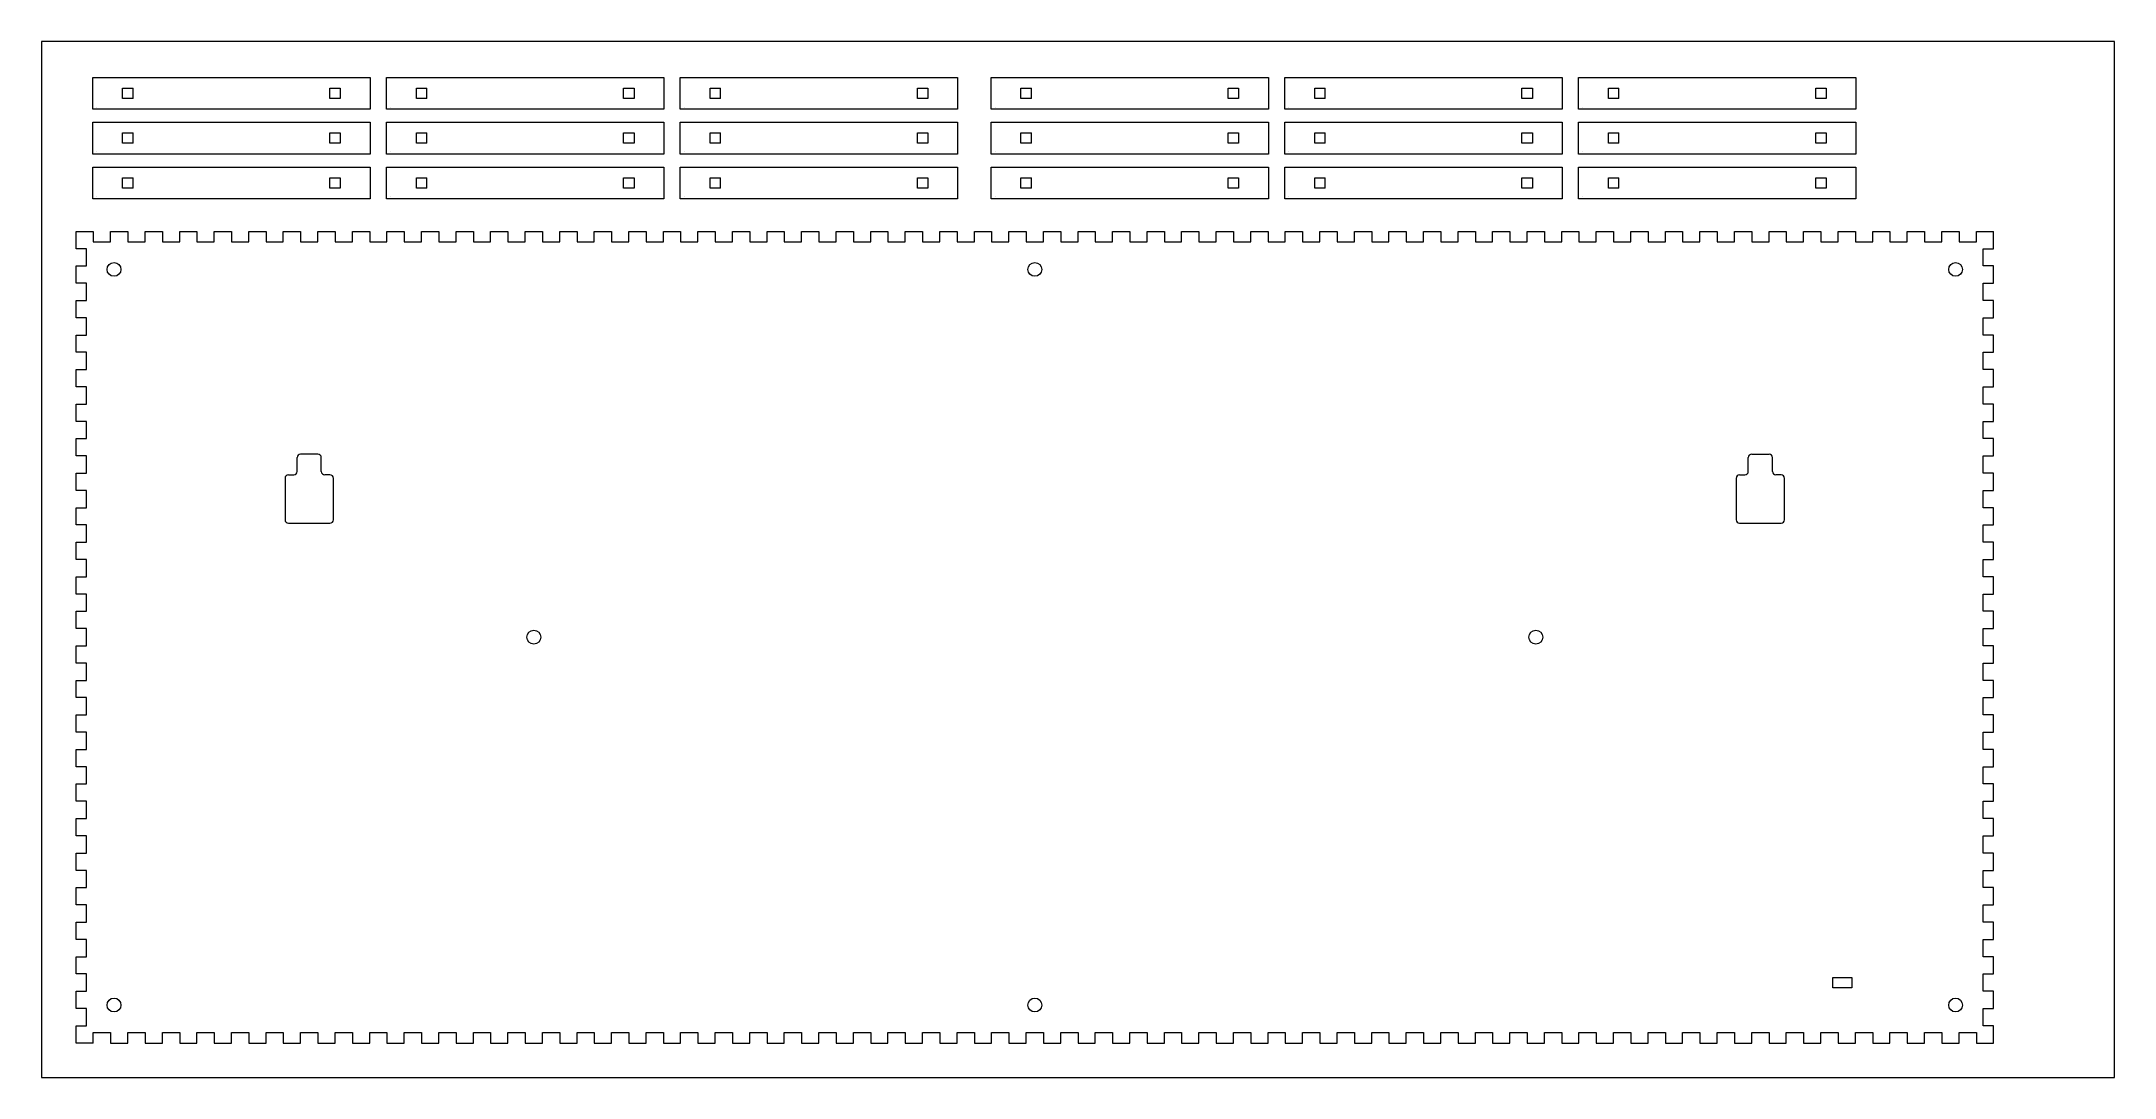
# Model space of a CAD drawing. Header units: millimetres. Extents: x 0 to 600, y 0 to 300.
import ezdxf

# ---------------------------------------------------------------- set-up
doc = ezdxf.new("R2010")
doc.units = ezdxf.units.MM
doc.layers.get('0').update_dxf_attribs({"linetype": 'CONTINUOUS', "lineweight": 0})

msp = doc.modelspace()

# ---------------------------------------------------------------- linework, layer by layer
for p, q in [((600, 300), (0, 300)), ((0, 300), (0, 0)), ((600, 0), (600, 300)), ((14.9, 280.4), (14.9, 289.6)), ((14.9, 289.6), (95.1, 289.6)), ((95.1, 289.6), (95.1, 280.4)), ((99.9, 280.4), (99.9, 289.6)), ((99.9, 289.6), (180.1, 289.6)), ((180.1, 289.6), (180.1, 280.4)), ((184.9, 280.4), (184.9, 289.6)), ((184.9, 289.6), (265.1, 289.6)), ((265.1, 289.6), (265.1, 280.4)), ((274.9, 280.4), (274.9, 289.6)), ((274.9, 289.6), (355.1, 289.6)), ((355.1, 289.6), (355.1, 280.4)), ((359.9, 280.4), (359.9, 289.6)), ((359.9, 289.6), (440.1, 289.6)), ((440.1, 289.6), (440.1, 280.4)), ((444.9, 280.4), (444.9, 289.6)), ((444.9, 289.6), (525.1, 289.6)), ((525.1, 289.6), (525.1, 280.4)), ((23.5, 283.5), (23.5, 286.5)), ((23.5, 286.5), (26.5, 286.5)), ((26.5, 283.5), (23.5, 283.5)), ((26.5, 283.5), (26.5, 286.5)), ((83.5, 286.5), (86.5, 286.5)), ((83.5, 283.5), (83.5, 286.5)), ((86.5, 283.5), (83.5, 283.5)), ((86.5, 286.5), (86.5, 283.5)), ((108.5, 283.5), (108.5, 286.5)), ((108.5, 286.5), (111.5, 286.5)), ((111.5, 283.5), (108.5, 283.5)), ((111.5, 283.5), (111.5, 286.5)), ((168.5, 286.5), (171.5, 286.5)), ((168.5, 283.5), (168.5, 286.5)), ((171.5, 283.5), (168.5, 283.5)), ((171.5, 286.5), (171.5, 283.5)), ((193.5, 283.5), (193.5, 286.5)), ((193.5, 286.5), (196.5, 286.5)), ((196.5, 283.5), (193.5, 283.5)), ((196.5, 283.5), (196.5, 286.5)), ((253.5, 286.5), (256.5, 286.5)), ((253.5, 283.5), (253.5, 286.5)), ((256.5, 283.5), (253.5, 283.5)), ((256.5, 286.5), (256.5, 283.5)), ((283.5, 283.5), (283.5, 286.5)), ((283.5, 286.5), (286.5, 286.5)), ((286.5, 283.5), (283.5, 283.5)), ((286.5, 283.5), (286.5, 286.5)), ((343.5, 286.5), (346.5, 286.5)), ((343.5, 283.5), (343.5, 286.5)), ((346.5, 283.5), (343.5, 283.5)), ((346.5, 286.5), (346.5, 283.5)), ((368.5, 283.5), (368.5, 286.5)), ((368.5, 286.5), (371.5, 286.5)), ((371.5, 283.5), (368.5, 283.5)), ((371.5, 283.5), (371.5, 286.5)), ((428.5, 286.5), (431.5, 286.5)), ((428.5, 283.5), (428.5, 286.5)), ((431.5, 283.5), (428.5, 283.5)), ((431.5, 286.5), (431.5, 283.5)), ((453.5, 283.5), (453.5, 286.5)), ((453.5, 286.5), (456.5, 286.5)), ((456.5, 283.5), (453.5, 283.5)), ((456.5, 283.5), (456.5, 286.5)), ((513.5, 286.5), (516.5, 286.5)), ((513.5, 283.5), (513.5, 286.5)), ((516.5, 283.5), (513.5, 283.5)), ((516.5, 286.5), (516.5, 283.5)), ((95.1, 280.4), (14.9, 280.4)), ((14.9, 267.4), (14.9, 276.6)), ((14.9, 276.6), (95.1, 276.6)), ((15, 281), (15, 281)), ((16, 281), (16, 281)), ((95.1, 276.6), (95.1, 267.4)), ((180.1, 280.4), (99.9, 280.4)), ((99.9, 267.4), (99.9, 276.6)), ((99.9, 276.6), (180.1, 276.6)), ((100, 281), (100, 281)), ((101, 281), (101, 281)), ((180.1, 276.6), (180.1, 267.4)), ((265.1, 280.4), (184.9, 280.4)), ((184.9, 267.4), (184.9, 276.6)), ((184.9, 276.6), (265.1, 276.6)), ((185, 281), (185, 281)), ((186, 281), (186, 281)), ((265.1, 276.6), (265.1, 267.4)), ((355.1, 280.4), (274.9, 280.4)), ((274.9, 267.4), (274.9, 276.6)), ((274.9, 276.6), (355.1, 276.6)), ((275, 281), (275, 281)), ((276, 281), (276, 281)), ((355.1, 276.6), (355.1, 267.4)), ((440.1, 280.4), (359.9, 280.4)), ((359.9, 267.4), (359.9, 276.6)), ((359.9, 276.6), (440.1, 276.6)), ((360, 281), (360, 281)), ((361, 281), (361, 281)), ((440.1, 276.6), (440.1, 267.4)), ((525.1, 280.4), (444.9, 280.4)), ((444.9, 267.4), (444.9, 276.6)), ((444.9, 276.6), (525.1, 276.6)), ((445, 281), (445, 281)), ((446, 281), (446, 281)), ((525.1, 276.6), (525.1, 267.4)), ((23.5, 270.5), (23.5, 273.5)), ((23.5, 273.5), (26.5, 273.5)), ((26.5, 270.5), (23.5, 270.5)), ((26.5, 270.5), (26.5, 273.5)), ((83.5, 273.5), (86.5, 273.5)), ((83.5, 270.5), (83.5, 273.5)), ((86.5, 270.5), (83.5, 270.5)), ((86.5, 273.5), (86.5, 270.5)), ((108.5, 270.5), (108.5, 273.5)), ((108.5, 273.5), (111.5, 273.5)), ((111.5, 270.5), (108.5, 270.5)), ((111.5, 270.5), (111.5, 273.5)), ((168.5, 273.5), (171.5, 273.5)), ((168.5, 270.5), (168.5, 273.5)), ((171.5, 270.5), (168.5, 270.5)), ((171.5, 273.5), (171.5, 270.5)), ((193.5, 270.5), (193.5, 273.5)), ((193.5, 273.5), (196.5, 273.5)), ((196.5, 270.5), (193.5, 270.5)), ((196.5, 270.5), (196.5, 273.5)), ((253.5, 273.5), (256.5, 273.5)), ((253.5, 270.5), (253.5, 273.5)), ((256.5, 270.5), (253.5, 270.5)), ((256.5, 273.5), (256.5, 270.5)), ((283.5, 270.5), (283.5, 273.5)), ((283.5, 273.5), (286.5, 273.5)), ((286.5, 270.5), (283.5, 270.5)), ((286.5, 270.5), (286.5, 273.5)), ((343.5, 273.5), (346.5, 273.5)), ((343.5, 270.5), (343.5, 273.5)), ((346.5, 270.5), (343.5, 270.5)), ((346.5, 273.5), (346.5, 270.5)), ((368.5, 270.5), (368.5, 273.5)), ((368.5, 273.5), (371.5, 273.5)), ((371.5, 270.5), (368.5, 270.5)), ((371.5, 270.5), (371.5, 273.5)), ((428.5, 273.5), (431.5, 273.5)), ((428.5, 270.5), (428.5, 273.5)), ((431.5, 270.5), (428.5, 270.5)), ((431.5, 273.5), (431.5, 270.5)), ((453.5, 270.5), (453.5, 273.5)), ((453.5, 273.5), (456.5, 273.5)), ((456.5, 270.5), (453.5, 270.5)), ((456.5, 270.5), (456.5, 273.5)), ((513.5, 273.5), (516.5, 273.5)), ((513.5, 270.5), (513.5, 273.5)), ((516.5, 270.5), (513.5, 270.5)), ((516.5, 273.5), (516.5, 270.5)), ((95.1, 267.4), (14.9, 267.4)), ((15, 268), (15, 268)), ((16, 268), (16, 268)), ((180.1, 267.4), (99.9, 267.4)), ((100, 268), (100, 268)), ((101, 268), (101, 268)), ((265.1, 267.4), (184.9, 267.4)), ((185, 268), (185, 268)), ((186, 268), (186, 268)), ((355.1, 267.4), (274.9, 267.4)), ((275, 268), (275, 268)), ((276, 268), (276, 268)), ((440.1, 267.4), (359.9, 267.4)), ((360, 268), (360, 268)), ((361, 268), (361, 268)), ((525.1, 267.4), (444.9, 267.4)), ((445, 268), (445, 268)), ((446, 268), (446, 268)), ((14.9, 254.4), (14.9, 263.6)), ((14.9, 263.6), (95.1, 263.6)), ((23.5, 257.5), (23.5, 260.5)), ((23.5, 260.5), (26.5, 260.5)), ((26.5, 257.5), (26.5, 260.5)), ((83.5, 260.5), (86.5, 260.5)), ((83.5, 257.5), (83.5, 260.5)), ((86.5, 260.5), (86.5, 257.5)), ((95.1, 263.6), (95.1, 254.4)), ((99.9, 254.4), (99.9, 263.6)), ((99.9, 263.6), (180.1, 263.6)), ((108.5, 257.5), (108.5, 260.5)), ((108.5, 260.5), (111.5, 260.5)), ((111.5, 257.5), (111.5, 260.5)), ((168.5, 260.5), (171.5, 260.5)), ((168.5, 257.5), (168.5, 260.5)), ((171.5, 260.5), (171.5, 257.5)), ((180.1, 263.6), (180.1, 254.4)), ((184.9, 254.4), (184.9, 263.6)), ((184.9, 263.6), (265.1, 263.6)), ((193.5, 257.5), (193.5, 260.5)), ((193.5, 260.5), (196.5, 260.5)), ((196.5, 257.5), (196.5, 260.5)), ((253.5, 260.5), (256.5, 260.5)), ((253.5, 257.5), (253.5, 260.5)), ((256.5, 260.5), (256.5, 257.5)), ((265.1, 263.6), (265.1, 254.4)), ((274.9, 254.4), (274.9, 263.6)), ((274.9, 263.6), (355.1, 263.6)), ((283.5, 257.5), (283.5, 260.5)), ((283.5, 260.5), (286.5, 260.5)), ((286.5, 257.5), (286.5, 260.5)), ((343.5, 260.5), (346.5, 260.5)), ((343.5, 257.5), (343.5, 260.5)), ((346.5, 260.5), (346.5, 257.5)), ((355.1, 263.6), (355.1, 254.4)), ((359.9, 254.4), (359.9, 263.6)), ((359.9, 263.6), (440.1, 263.6)), ((368.5, 257.5), (368.5, 260.5)), ((368.5, 260.5), (371.5, 260.5)), ((371.5, 257.5), (371.5, 260.5)), ((428.5, 260.5), (431.5, 260.5)), ((428.5, 257.5), (428.5, 260.5)), ((431.5, 260.5), (431.5, 257.5)), ((440.1, 263.6), (440.1, 254.4)), ((444.9, 254.4), (444.9, 263.6)), ((444.9, 263.6), (525.1, 263.6)), ((453.5, 257.5), (453.5, 260.5)), ((453.5, 260.5), (456.5, 260.5)), ((456.5, 257.5), (456.5, 260.5)), ((513.5, 260.5), (516.5, 260.5)), ((513.5, 257.5), (513.5, 260.5)), ((516.5, 260.5), (516.5, 257.5)), ((525.1, 263.6), (525.1, 254.4)), ((95.1, 254.4), (14.9, 254.4)), ((15, 255), (15, 255)), ((16, 255), (16, 255)), ((26.5, 257.5), (23.5, 257.5)), ((86.5, 257.5), (83.5, 257.5)), ((180.1, 254.4), (99.9, 254.4)), ((100, 255), (100, 255)), ((101, 255), (101, 255)), ((111.5, 257.5), (108.5, 257.5)), ((171.5, 257.5), (168.5, 257.5)), ((265.1, 254.4), (184.9, 254.4)), ((185, 255), (185, 255)), ((186, 255), (186, 255)), ((196.5, 257.5), (193.5, 257.5)), ((256.5, 257.5), (253.5, 257.5)), ((355.1, 254.4), (274.9, 254.4)), ((275, 255), (275, 255)), ((276, 255), (276, 255)), ((286.5, 257.5), (283.5, 257.5)), ((346.5, 257.5), (343.5, 257.5)), ((440.1, 254.4), (359.9, 254.4)), ((360, 255), (360, 255)), ((361, 255), (361, 255)), ((371.5, 257.5), (368.5, 257.5)), ((431.5, 257.5), (428.5, 257.5)), ((525.1, 254.4), (444.9, 254.4)), ((445, 255), (445, 255)), ((446, 255), (446, 255)), ((456.5, 257.5), (453.5, 257.5)), ((516.5, 257.5), (513.5, 257.5)), ((10, 240), (10, 245)), ((10, 245), (15, 245)), ((13, 240), (10, 240)), ((13, 235), (13, 240)), ((15, 245), (15, 242)), ((15, 242), (20, 242)), ((20, 242), (20, 245)), ((20, 245), (25, 245)), ((25, 245), (25, 242)), ((25, 242), (30, 242)), ((30, 242), (30, 245)), ((30, 245), (35, 245)), ((35, 245), (35, 242)), ((35, 242), (40, 242)), ((40, 242), (40, 245)), ((40, 245), (45, 245)), ((45, 245), (45, 242)), ((45, 242), (50, 242)), ((50, 242), (50, 245)), ((50, 245), (55, 245)), ((55, 245), (55, 242)), ((55, 242), (60, 242)), ((60, 242), (60, 245)), ((60, 245), (65, 245)), ((65, 245), (65, 242)), ((65, 242), (70, 242)), ((70, 242), (70, 245)), ((70, 245), (75, 245)), ((75, 245), (75, 242)), ((75, 242), (80, 242)), ((80, 242), (80, 245)), ((80, 245), (85, 245)), ((85, 245), (85, 242)), ((85, 242), (90, 242)), ((90, 242), (90, 245)), ((90, 245), (95, 245)), ((95, 245), (95, 242)), ((95, 242), (100, 242)), ((100, 242), (100, 245)), ((100, 245), (105, 245)), ((105, 245), (105, 242)), ((105, 242), (110, 242)), ((110, 242), (110, 245)), ((110, 245), (115, 245)), ((115, 245), (115, 242)), ((115, 242), (120, 242)), ((120, 242), (120, 245)), ((120, 245), (125, 245)), ((125, 245), (125, 242)), ((125, 242), (130, 242)), ((130, 242), (130, 245)), ((130, 245), (135, 245)), ((135, 245), (135, 242)), ((135, 242), (140, 242)), ((140, 242), (140, 245)), ((140, 245), (145, 245)), ((145, 245), (145, 242)), ((145, 242), (150, 242)), ((150, 242), (150, 245)), ((150, 245), (155, 245)), ((155, 245), (155, 242)), ((155, 242), (160, 242)), ((160, 242), (160, 245)), ((160, 245), (165, 245)), ((165, 245), (165, 242)), ((165, 242), (170, 242)), ((170, 242), (170, 245)), ((170, 245), (175, 245)), ((175, 245), (175, 242)), ((175, 242), (180, 242)), ((180, 242), (180, 245)), ((180, 245), (185, 245)), ((185, 245), (185, 242)), ((185, 242), (190, 242)), ((190, 242), (190, 245)), ((190, 245), (195, 245)), ((195, 245), (195, 242)), ((195, 242), (200, 242)), ((200, 242), (200, 245)), ((200, 245), (205, 245)), ((205, 245), (205, 242)), ((205, 242), (210, 242)), ((210, 242), (210, 245)), ((210, 245), (215, 245)), ((215, 245), (215, 242)), ((215, 242), (220, 242)), ((220, 242), (220, 245)), ((220, 245), (225, 245)), ((225, 245), (225, 242)), ((225, 242), (230, 242)), ((230, 242), (230, 245)), ((230, 245), (235, 245)), ((235, 245), (235, 242)), ((235, 242), (240, 242)), ((240, 242), (240, 245)), ((240, 245), (245, 245)), ((245, 245), (245, 242)), ((245, 242), (250, 242)), ((250, 242), (250, 245)), ((250, 245), (255, 245)), ((255, 245), (255, 242)), ((255, 242), (260, 242)), ((260, 242), (260, 245)), ((260, 245), (265, 245)), ((265, 245), (265, 242)), ((265, 242), (270, 242)), ((270, 242), (270, 245)), ((270, 245), (275, 245)), ((275, 245), (275, 242)), ((275, 242), (280, 242)), ((280, 242), (280, 245)), ((280, 245), (285, 245)), ((285, 245), (285, 242)), ((285, 242), (290, 242)), ((290, 242), (290, 245)), ((290, 245), (295, 245)), ((295, 245), (295, 242)), ((295, 242), (300, 242)), ((300, 242), (300, 245)), ((300, 245), (305, 245)), ((305, 245), (305, 242)), ((305, 242), (310, 242)), ((310, 242), (310, 245)), ((310, 245), (315, 245)), ((315, 245), (315, 242)), ((315, 242), (320, 242)), ((320, 242), (320, 245)), ((320, 245), (325, 245)), ((325, 245), (325, 242)), ((325, 242), (330, 242)), ((330, 242), (330, 245)), ((330, 245), (335, 245)), ((335, 245), (335, 242)), ((335, 242), (340, 242)), ((340, 242), (340, 245)), ((340, 245), (345, 245)), ((345, 245), (345, 242)), ((345, 242), (350, 242)), ((350, 242), (350, 245)), ((350, 245), (355, 245)), ((355, 245), (355, 242)), ((355, 242), (360, 242)), ((360, 242), (360, 245)), ((360, 245), (365, 245)), ((365, 245), (365, 242)), ((365, 242), (370, 242)), ((370, 242), (370, 245)), ((370, 245), (375, 245)), ((375, 245), (375, 242)), ((375, 242), (380, 242)), ((380, 242), (380, 245)), ((380, 245), (385, 245)), ((385, 245), (385, 242)), ((385, 242), (390, 242)), ((390, 242), (390, 245)), ((390, 245), (395, 245)), ((395, 245), (395, 242)), ((395, 242), (400, 242)), ((400, 242), (400, 245)), ((400, 245), (405, 245)), ((405, 245), (405, 242)), ((405, 242), (410, 242)), ((410, 242), (410, 245)), ((410, 245), (415, 245)), ((415, 245), (415, 242)), ((415, 242), (420, 242)), ((420, 242), (420, 245)), ((420, 245), (425, 245)), ((425, 245), (425, 242)), ((425, 242), (430, 242)), ((430, 242), (430, 245)), ((430, 245), (435, 245)), ((435, 245), (435, 242)), ((435, 242), (440, 242)), ((440, 242), (440, 245)), ((440, 245), (445, 245)), ((445, 245), (445, 242)), ((445, 242), (450, 242)), ((450, 242), (450, 245)), ((450, 245), (455, 245)), ((455, 245), (455, 242)), ((455, 242), (460, 242)), ((460, 242), (460, 245)), ((460, 245), (465, 245)), ((465, 245), (465, 242)), ((465, 242), (470, 242)), ((470, 242), (470, 245)), ((470, 245), (475, 245)), ((475, 245), (475, 242)), ((475, 242), (480, 242)), ((480, 242), (480, 245)), ((480, 245), (485, 245)), ((485, 245), (485, 242)), ((485, 242), (490, 242)), ((490, 242), (490, 245)), ((490, 245), (495, 245)), ((495, 245), (495, 242)), ((495, 242), (500, 242)), ((500, 242), (500, 245)), ((500, 245), (505, 245)), ((505, 245), (505, 242)), ((505, 242), (510, 242)), ((510, 242), (510, 245)), ((510, 245), (515, 245)), ((515, 245), (515, 242)), ((515, 242), (520, 242)), ((520, 242), (520, 245)), ((520, 245), (525, 245)), ((525, 245), (525, 242)), ((525, 242), (530, 242)), ((530, 242), (530, 245)), ((530, 245), (535, 245)), ((535, 245), (535, 242)), ((535, 242), (540, 242)), ((540, 242), (540, 245)), ((540, 245), (545, 245)), ((545, 245), (545, 242)), ((545, 242), (550, 242)), ((550, 242), (550, 245)), ((550, 245), (555, 245)), ((555, 245), (555, 242)), ((555, 242), (560, 242)), ((560, 242), (560, 245)), ((560, 245), (565, 245)), ((562, 235), (562, 240)), ((562, 240), (565, 240)), ((565, 240), (565, 245)), ((10, 230), (10, 235)), ((10, 235), (13, 235)), ((565, 235), (562, 235)), ((565, 230), (565, 235)), ((13, 230), (10, 230)), ((13, 225), (13, 230)), ((562, 225), (562, 230)), ((562, 230), (565, 230)), ((10, 220), (10, 225)), ((10, 225), (13, 225)), ((565, 225), (562, 225)), ((565, 220), (565, 225)), ((13, 220), (10, 220)), ((13, 215), (13, 220)), ((562, 215), (562, 220)), ((562, 220), (565, 220)), ((10, 210), (10, 215)), ((10, 215), (13, 215)), ((13, 210), (10, 210)), ((13, 205), (13, 210)), ((565, 215), (562, 215)), ((562, 205), (562, 210)), ((562, 210), (565, 210)), ((565, 210), (565, 215)), ((10, 200), (10, 205)), ((10, 205), (13, 205)), ((565, 205), (562, 205)), ((565, 200), (565, 205)), ((13, 200), (10, 200)), ((13, 195), (13, 200)), ((562, 195), (562, 200)), ((562, 200), (565, 200)), ((10, 190), (10, 195)), ((10, 195), (13, 195)), ((565, 195), (562, 195)), ((565, 190), (565, 195)), ((13, 190), (10, 190)), ((13, 185), (13, 190)), ((562, 185), (562, 190)), ((562, 190), (565, 190)), ((10, 180), (10, 185)), ((10, 185), (13, 185)), ((13, 180), (10, 180)), ((13, 175), (13, 180)), ((80, 180.5), (75, 180.5)), ((495, 180.5), (500, 180.5)), ((565, 185), (562, 185)), ((562, 175), (562, 180)), ((562, 180), (565, 180)), ((565, 180), (565, 185)), ((10, 170), (10, 175)), ((10, 175), (13, 175)), ((71.5, 174.5), (73, 174.5)), ((74, 175.5), (74, 179.5)), ((81, 175.5), (81, 179.5)), ((83.5, 174.5), (82, 174.5)), ((491.5, 174.5), (493, 174.5)), ((494, 175.5), (494, 179.5)), ((501, 175.5), (501, 179.5)), ((503.5, 174.5), (502, 174.5)), ((565, 175), (562, 175)), ((565, 170), (565, 175)), ((13, 170), (10, 170)), ((13, 165), (13, 170)), ((70.5, 173.5), (70.5, 161.5)), ((84.5, 161.5), (84.5, 173.5)), ((490.5, 173.5), (490.5, 161.5)), ((504.5, 161.5), (504.5, 173.5)), ((562, 165), (562, 170)), ((562, 170), (565, 170)), ((10, 160), (10, 165)), ((10, 165), (13, 165)), ((565, 165), (562, 165)), ((565, 160), (565, 165)), ((13, 160), (10, 160)), ((13, 155), (13, 160)), ((71.5, 160.5), (83.5, 160.5)), ((491.5, 160.5), (503.5, 160.5)), ((562, 155), (562, 160)), ((562, 160), (565, 160)), ((10, 150), (10, 155)), ((10, 155), (13, 155)), ((13, 150), (10, 150)), ((13, 145), (13, 150)), ((565, 155), (562, 155)), ((562, 145), (562, 150)), ((562, 150), (565, 150)), ((565, 150), (565, 155)), ((10, 140), (10, 145)), ((10, 145), (13, 145)), ((565, 145), (562, 145)), ((565, 140), (565, 145)), ((13, 140), (10, 140)), ((13, 135), (13, 140)), ((562, 135), (562, 140)), ((562, 140), (565, 140)), ((10, 130), (10, 135)), ((10, 135), (13, 135)), ((565, 135), (562, 135)), ((565, 130), (565, 135)), ((13, 130), (10, 130)), ((13, 125), (13, 130)), ((562, 125), (562, 130)), ((562, 130), (565, 130)), ((10, 120), (10, 125)), ((10, 125), (13, 125)), ((13, 120), (10, 120)), ((13, 115), (13, 120)), ((565, 125), (562, 125)), ((562, 115), (562, 120)), ((562, 120), (565, 120)), ((565, 120), (565, 125)), ((10, 110), (10, 115)), ((10, 115), (13, 115)), ((565, 115), (562, 115)), ((565, 110), (565, 115)), ((13, 110), (10, 110)), ((13, 105), (13, 110)), ((562, 105), (562, 110)), ((562, 110), (565, 110)), ((10, 100), (10, 105)), ((10, 105), (13, 105)), ((565, 105), (562, 105)), ((565, 100), (565, 105)), ((13, 100), (10, 100)), ((13, 95), (13, 100)), ((562, 95), (562, 100)), ((562, 100), (565, 100)), ((10, 90), (10, 95)), ((10, 95), (13, 95)), ((13, 90), (10, 90)), ((13, 85), (13, 90)), ((565, 95), (562, 95)), ((562, 85), (562, 90)), ((562, 90), (565, 90)), ((565, 90), (565, 95)), ((10, 80), (10, 85)), ((10, 85), (13, 85)), ((565, 85), (562, 85)), ((565, 80), (565, 85)), ((13, 80), (10, 80)), ((13, 75), (13, 80)), ((562, 75), (562, 80)), ((562, 80), (565, 80)), ((10, 70), (10, 75)), ((10, 75), (13, 75)), ((565, 75), (562, 75)), ((565, 70), (565, 75)), ((13, 70), (10, 70)), ((13, 65), (13, 70)), ((562, 65), (562, 70)), ((562, 70), (565, 70)), ((10, 60), (10, 65)), ((10, 65), (13, 65)), ((13, 60), (10, 60)), ((13, 55), (13, 60)), ((565, 65), (562, 65)), ((562, 55), (562, 60)), ((562, 60), (565, 60)), ((565, 60), (565, 65)), ((10, 50), (10, 55)), ((10, 55), (13, 55)), ((565, 55), (562, 55)), ((565, 50), (565, 55)), ((13, 50), (10, 50)), ((13, 45), (13, 50)), ((562, 45), (562, 50)), ((562, 50), (565, 50)), ((10, 40), (10, 45)), ((10, 45), (13, 45)), ((565, 45), (562, 45)), ((565, 40), (565, 45)), ((13, 40), (10, 40)), ((13, 35), (13, 40)), ((562, 35), (562, 40)), ((562, 40), (565, 40)), ((10, 30), (10, 35)), ((10, 35), (13, 35)), ((13, 30), (10, 30)), ((13, 25), (13, 30)), ((565, 35), (562, 35)), ((562, 25), (562, 30)), ((562, 30), (565, 30)), ((565, 30), (565, 35)), ((10, 20), (10, 25)), ((10, 25), (13, 25)), ((518.5, 29), (524, 29)), ((518.5, 26), (518.5, 29)), ((524, 26), (518.5, 26)), ((524, 29), (524, 26)), ((565, 25), (562, 25)), ((565, 20), (565, 25)), ((13, 20), (10, 20)), ((13, 15), (13, 20)), ((562, 15), (562, 20)), ((562, 20), (565, 20)), ((10, 15), (13, 15)), ((10, 10), (10, 15)), ((15, 10), (15, 13)), ((15, 13), (20, 13)), ((20, 13), (20, 10)), ((25, 10), (25, 13)), ((25, 13), (30, 13)), ((30, 13), (30, 10)), ((35, 10), (35, 13)), ((35, 13), (40, 13)), ((40, 13), (40, 10)), ((45, 10), (45, 13)), ((45, 13), (50, 13)), ((50, 13), (50, 10)), ((55, 10), (55, 13)), ((55, 13), (60, 13)), ((60, 13), (60, 10)), ((65, 10), (65, 13)), ((65, 13), (70, 13)), ((70, 13), (70, 10)), ((75, 10), (75, 13)), ((75, 13), (80, 13)), ((80, 13), (80, 10)), ((85, 10), (85, 13)), ((85, 13), (90, 13)), ((90, 13), (90, 10)), ((95, 10), (95, 13)), ((95, 13), (100, 13)), ((100, 13), (100, 10)), ((105, 10), (105, 13)), ((105, 13), (110, 13)), ((110, 13), (110, 10)), ((115, 10), (115, 13)), ((115, 13), (120, 13)), ((120, 13), (120, 10)), ((125, 10), (125, 13)), ((125, 13), (130, 13)), ((130, 13), (130, 10)), ((135, 10), (135, 13)), ((135, 13), (140, 13)), ((140, 13), (140, 10)), ((145, 10), (145, 13)), ((145, 13), (150, 13)), ((150, 13), (150, 10)), ((155, 10), (155, 13)), ((155, 13), (160, 13)), ((160, 13), (160, 10)), ((165, 10), (165, 13)), ((165, 13), (170, 13)), ((170, 13), (170, 10)), ((175, 10), (175, 13)), ((175, 13), (180, 13)), ((180, 13), (180, 10)), ((185, 10), (185, 13)), ((185, 13), (190, 13)), ((190, 13), (190, 10)), ((195, 10), (195, 13)), ((195, 13), (200, 13)), ((200, 13), (200, 10)), ((205, 10), (205, 13)), ((205, 13), (210, 13)), ((210, 13), (210, 10)), ((215, 10), (215, 13)), ((215, 13), (220, 13)), ((220, 13), (220, 10)), ((225, 10), (225, 13)), ((225, 13), (230, 13)), ((230, 13), (230, 10)), ((235, 10), (235, 13)), ((235, 13), (240, 13)), ((240, 13), (240, 10)), ((245, 10), (245, 13)), ((245, 13), (250, 13)), ((250, 13), (250, 10)), ((255, 10), (255, 13)), ((255, 13), (260, 13)), ((260, 13), (260, 10)), ((265, 10), (265, 13)), ((265, 13), (270, 13)), ((270, 13), (270, 10)), ((275, 10), (275, 13)), ((275, 13), (280, 13)), ((280, 13), (280, 10)), ((285, 10), (285, 13)), ((285, 13), (290, 13)), ((290, 13), (290, 10)), ((295, 10), (295, 13)), ((295, 13), (300, 13)), ((300, 13), (300, 10)), ((305, 10), (305, 13)), ((305, 13), (310, 13)), ((310, 13), (310, 10)), ((315, 10), (315, 13)), ((315, 13), (320, 13)), ((320, 13), (320, 10)), ((325, 10), (325, 13)), ((325, 13), (330, 13)), ((330, 13), (330, 10)), ((335, 10), (335, 13)), ((335, 13), (340, 13)), ((340, 13), (340, 10)), ((345, 10), (345, 13)), ((345, 13), (350, 13)), ((350, 13), (350, 10)), ((355, 10), (355, 13)), ((355, 13), (360, 13)), ((360, 13), (360, 10)), ((365, 10), (365, 13)), ((365, 13), (370, 13)), ((370, 13), (370, 10)), ((375, 10), (375, 13)), ((375, 13), (380, 13)), ((380, 13), (380, 10)), ((385, 10), (385, 13)), ((385, 13), (390, 13)), ((390, 13), (390, 10)), ((395, 10), (395, 13)), ((395, 13), (400, 13)), ((400, 13), (400, 10)), ((405, 10), (405, 13)), ((405, 13), (410, 13)), ((410, 13), (410, 10)), ((415, 10), (415, 13)), ((415, 13), (420, 13)), ((420, 13), (420, 10)), ((425, 10), (425, 13)), ((425, 13), (430, 13)), ((430, 13), (430, 10)), ((435, 10), (435, 13)), ((435, 13), (440, 13)), ((440, 13), (440, 10)), ((445, 10), (445, 13)), ((445, 13), (450, 13)), ((450, 13), (450, 10)), ((455, 10), (455, 13)), ((455, 13), (460, 13)), ((460, 13), (460, 10)), ((465, 10), (465, 13)), ((465, 13), (470, 13)), ((470, 13), (470, 10)), ((475, 10), (475, 13)), ((475, 13), (480, 13)), ((480, 13), (480, 10)), ((485, 10), (485, 13)), ((485, 13), (490, 13)), ((490, 13), (490, 10)), ((495, 10), (495, 13)), ((495, 13), (500, 13)), ((500, 13), (500, 10)), ((505, 10), (505, 13)), ((505, 13), (510, 13)), ((510, 13), (510, 10)), ((515, 10), (515, 13)), ((515, 13), (520, 13)), ((520, 13), (520, 10)), ((525, 10), (525, 13)), ((525, 13), (530, 13)), ((530, 13), (530, 10)), ((535, 10), (535, 13)), ((535, 13), (540, 13)), ((540, 13), (540, 10)), ((545, 10), (545, 13)), ((545, 13), (550, 13)), ((550, 13), (550, 10)), ((555, 10), (555, 13)), ((555, 13), (560, 13)), ((560, 13), (560, 10)), ((565, 15), (562, 15)), ((565, 10), (565, 15)), ((15, 10), (10, 10)), ((20, 10), (25, 10)), ((30, 10), (35, 10)), ((40, 10), (45, 10)), ((50, 10), (55, 10)), ((60, 10), (65, 10)), ((70, 10), (75, 10)), ((80, 10), (85, 10)), ((90, 10), (95, 10)), ((100, 10), (105, 10)), ((110, 10), (115, 10)), ((120, 10), (125, 10)), ((130, 10), (135, 10)), ((140, 10), (145, 10)), ((150, 10), (155, 10)), ((160, 10), (165, 10)), ((170, 10), (175, 10)), ((180, 10), (185, 10)), ((190, 10), (195, 10)), ((200, 10), (205, 10)), ((210, 10), (215, 10)), ((220, 10), (225, 10)), ((230, 10), (235, 10)), ((240, 10), (245, 10)), ((250, 10), (255, 10)), ((260, 10), (265, 10)), ((270, 10), (275, 10)), ((280, 10), (285, 10)), ((290, 10), (295, 10)), ((300, 10), (305, 10)), ((310, 10), (315, 10)), ((320, 10), (325, 10)), ((330, 10), (335, 10)), ((340, 10), (345, 10)), ((350, 10), (355, 10)), ((360, 10), (365, 10)), ((370, 10), (375, 10)), ((380, 10), (385, 10)), ((390, 10), (395, 10)), ((400, 10), (405, 10)), ((410, 10), (415, 10)), ((420, 10), (425, 10)), ((430, 10), (435, 10)), ((440, 10), (445, 10)), ((450, 10), (455, 10)), ((460, 10), (465, 10)), ((470, 10), (475, 10)), ((480, 10), (485, 10)), ((490, 10), (495, 10)), ((500, 10), (505, 10)), ((510, 10), (515, 10)), ((520, 10), (525, 10)), ((530, 10), (535, 10)), ((540, 10), (545, 10)), ((550, 10), (555, 10)), ((560, 10), (565, 10)), ((0, 0), (600, 0))]:
    msp.add_line(p, q)
for centre in [(21, 234), (287.5, 234), (554, 234), (142.5, 127.5), (432.5, 127.5), (21, 21), (287.5, 21), (554, 21)]:
    msp.add_circle(centre, 2)
for centre, start, end in [((75, 179.5), 90, 180), ((80, 179.5), 0, 90), ((495, 179.5), 90, 180), ((500, 179.5), 0, 90), ((71.5, 173.5), 90, 180), ((73, 175.5), 270, 0), ((82, 175.5), 180, 270), ((83.5, 173.5), 0, 90), ((491.5, 173.5), 90, 180), ((493, 175.5), 270, 0), ((502, 175.5), 180, 270), ((503.5, 173.5), 0, 90), ((71.5, 161.5), 180, 270), ((83.5, 161.5), 270, 0), ((491.5, 161.5), 180, 270), ((503.5, 161.5), 270, 0)]:
    msp.add_arc(centre, 1, start, end)

doc.saveas('drawing.dxf')
